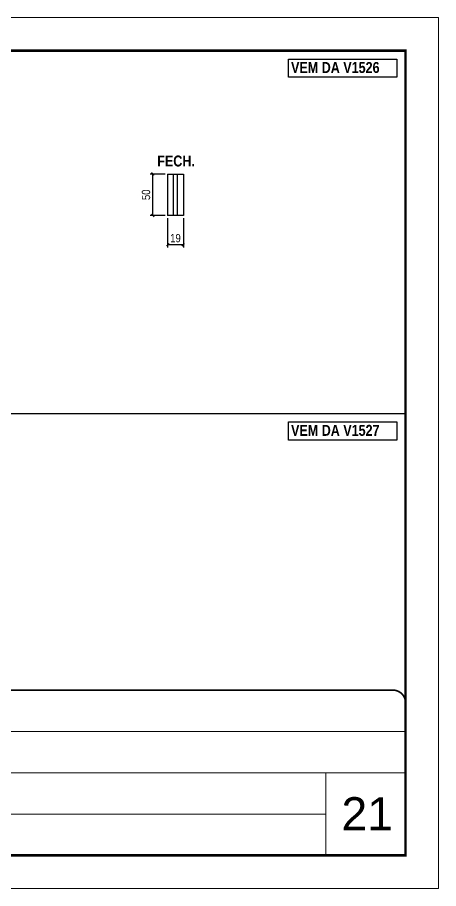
# Model space of a CAD drawing. Extents: x 3309 to 10008, y -2522 to 14608.
# Drawn here: x 4286 to 4794, y 7815 to 8865 of the extents above; entities that cross this region are included whole.
import ezdxf

# ---------------------------------------------------------------- set-up
doc = ezdxf.new("R2010")
doc.units = 0
doc.linetypes.add('CONTINUO', pattern=[0])
doc.linetypes.add('DASHED', pattern=[0.75, 0.5, -0.25])
for name, color, linetype, lineweight in [('CARIMBO', 255, 'Continuous', 9), ('Folhas', 255, 'Continuous', 9), ('SARRAFO DE PRESSAO', 251, 'DASHED', 9)]:
    doc.layers.add(name, color=color, linetype=linetype, lineweight=lineweight)
for name, color, linetype in [('COTA', 241, 'Continuous'), ('NOMENCLATURA', 7, 'Continuous'), ('Painéis', 200, 'Continuous'), ('SARR_2.2x7', 40, 'Continuous')]:
    doc.layers.add(name, color=color, linetype=linetype)
doc.styles.add('ARIAL', font='arial.ttf')
doc.styles.add('COTA TECNICA', font='techl___.ttf', dxfattribs={"height": 10})
doc.styles.add('TECNICA', font='techb___.ttf', dxfattribs={"height": 10})
doc.dimstyles.new('PAINEL', dxfattribs={"dimtxt": 10, "dimasz": 3, "dimexe": 3, "dimexo": 3, "dimgap": 3, "dimtad": 1, "dimdec": 1, "dimzin": 12, "dimdsep": 46, "dimtxsty": 'COTA TECNICA', "dimblk1": 'OBLIQUE', "dimblk2": 'OBLIQUE', "dimsah": 1, "dimcen": 0.9, "dimclrd": 4, "dimclre": 4, "dimclrt": 240, "dimadec": 1, "dimazin": 3, "dimtfac": 1, "dimtdec": 1, "dimtmove": 0, "dimatfit": 3, "dimfxl": 1, "dimtolj": 1, "dimtzin": 12, "dimarcsym": 0})

# ---------------------------------------------------------------- blocks, each defined once
blk = doc.blocks.new('9999999999')
at = {"color": 30, "linetype": 'CONTINUO'}
for p, q in [((98564.6, 34379.6), (99584, 34379.6)), ((98564.6, 34329.8), (99488, 34329.8)), ((99584, 34329.8), (99488, 34329.8)), ((99488, 34329.8), (99488, 34230.2)), ((98564.6, 34280), (99488, 34280))]:
    blk.add_line(p, q, dxfattribs=at)
at = {"color": 30, "linetype": 'CONTINUO', "const_width": 2}
blk.add_lwpolyline([(99584, 34230.2), (99584, 34414.4, 0.414214), (99569, 34429.4), (98229, 34429.4, 0.414214), (98214, 34414.4), (98214, 34245.2, 0.414214), (98229, 34230.2), (99584, 34230.2)], format="xyb", dxfattribs=at)
at = {"layer": 'Folhas'}
blk.add_lwpolyline([(98139, 34190.2), (99624, 34190.2), (99624, 35240.2), (98139, 35240.2)], close=True, dxfattribs=at)
at = {"layer": 'Folhas', "color": 30, "const_width": 3}
blk.add_lwpolyline([(98214, 34230.2), (99584, 34230.2), (99584, 35200.2), (98214, 35200.2)], close=True, dxfattribs=at)
blk = doc.blocks.new('_Oblique')
at = {"color": 0, "linetype": 'ByBlock', "lineweight": -2}
blk.add_line((-0.5, -0.5), (0.5, 0.5), dxfattribs=at)
blk = doc.blocks.new('*D3183')
at = {"layer": 'COTA', "color": 4, "lineweight": -2, "transparency": 16777216}
for p, q in [((4467.6, 8623.2), (4467.6, 8587.8)), ((4486.6, 8623.2), (4486.6, 8587.8)), ((4486.6, 8590.8), (4467.6, 8590.8))]:
    blk.add_line(p, q, dxfattribs=at)
at = {"layer": 'Defpoints', "color": 0, "transparency": 16777216}
for p in [(4467.6, 8626.2), (4486.6, 8626.2), (4467.6, 8590.8)]:
    blk.add_point(p, dxfattribs=at)
at = {"layer": 'COTA', "color": 4, "lineweight": -2, "transparency": 16777216, "xscale": 3, "yscale": 3, "zscale": 3, "rotation": 180}
blk.add_blockref('_Oblique', (4467.6, 8590.8), dxfattribs=at)
at = {"layer": 'COTA', "color": 4, "lineweight": -2, "transparency": 16777216, "xscale": 3, "yscale": 3, "zscale": 3}
blk.add_blockref('_Oblique', (4486.6, 8590.8), dxfattribs=at)
at = {"layer": 'COTA', "color": 240, "transparency": 16777216, "insert": (4477.1, 8598.9), "char_height": 10, "attachment_point": 5, "style": 'COTA TECNICA'}
blk.add_mtext('\\A1;19', dxfattribs=at)
blk = doc.blocks.new('*D3184')
at = {"layer": 'COTA', "color": 4, "lineweight": -2, "transparency": 16777216}
for p, q in [((4464.6, 8676.2), (4446.7, 8676.2)), ((4449.7, 8626.2), (4449.7, 8676.2)), ((4464.6, 8626.2), (4446.7, 8626.2))]:
    blk.add_line(p, q, dxfattribs=at)
at = {"layer": 'Defpoints', "color": 0, "transparency": 16777216}
for p in [(4449.7, 8676.2), (4467.6, 8676.2), (4467.6, 8626.2)]:
    blk.add_point(p, dxfattribs=at)
at = {"layer": 'COTA', "color": 4, "lineweight": -2, "transparency": 16777216, "xscale": 3, "yscale": 3, "zscale": 3}
for p, rotation in [((4449.7, 8676.2), 90), ((4449.7, 8626.2), 270)]:
    blk.add_blockref('_Oblique', p, dxfattribs=dict(at, rotation=rotation))
at = {"layer": 'COTA', "color": 240, "transparency": 16777216, "insert": (4441.6, 8651.2), "char_height": 10, "attachment_point": 5, "rotation": 90, "style": 'COTA TECNICA'}
blk.add_mtext('\\A1;50', dxfattribs=at)

msp = doc.modelspace()

# ---------------------------------------------------------------- linework, layer by layer
at = {"layer": 'COTA'}
msp.add_line((3384.37, 8387.61), (4754.37, 8387.61), dxfattribs=at)
at = {"layer": 'NOMENCLATURA'}
for points in [[(4613.26, 8814.77), (4744.12, 8814.77), (4744.12, 8792.79), (4613.26, 8792.79)], [(4613.26, 8377.4), (4744.12, 8377.4), (4744.12, 8355.42), (4613.26, 8355.42)]]:
    msp.add_lwpolyline(points, close=True, dxfattribs=at)
at = {"layer": 'Painéis', "linetype": 'ByBlock'}
for p, q in [((4467.63, 8676.17), (4467.63, 8626.17)), ((4467.63, 8676.17), (4486.63, 8676.17)), ((4486.63, 8676.17), (4486.63, 8626.17)), ((4486.63, 8626.17), (4467.63, 8626.17))]:
    msp.add_line(p, q, dxfattribs=at)
at = {"layer": 'SARR_2.2x7', "linetype": 'Continuous'}
for p, q in [((4474.63, 8626.17), (4474.63, 8676.17)), ((4479.63, 8626.17), (4479.63, 8676.17))]:
    msp.add_line(p, q, dxfattribs=at)

# ---------------------------------------------------------------- block references
at = {"layer": 'SARRAFO DE PRESSAO', "color": 6, "linetype": 'ByBlock'}
msp.add_blockref('9999999999', (-94829.61, -26375.22), dxfattribs=at)

# ---------------------------------------------------------------- texts
at = {"layer": 'CARIMBO', "style": 'ARIAL'}
msp.add_text('21', height=40, dxfattribs=at).set_placement((4677.23, 7885.13))
at = {"layer": 'NOMENCLATURA', "style": 'TECNICA'}
for s, p in [('VEM DA V1526', (4616.46, 8798.03)), ('FECH.', (4455.13, 8685.36)), ('VEM DA V1527', (4616.46, 8360.66))]:
    msp.add_text(s, height=13.2, dxfattribs=at).set_placement(p)

# ---------------------------------------------------------------- dimensions: what is measured, and where the dimension line sits
at = {"layer": 'COTA'}
dim = msp.add_linear_dim(base=(4449.66, 8676.17), p1=(4467.63, 8626.17), p2=(4467.63, 8676.17), angle=90, dimstyle='PAINEL', dxfattribs=at)
dim.commit()
dim.dimension.update_dxf_attribs({"geometry": '*D3184', "text_midpoint": (4441.55, 8651.17)})
dim = msp.add_linear_dim(base=(4467.63, 8590.78), p1=(4486.63, 8626.17), p2=(4467.63, 8626.17), dimstyle='PAINEL', dxfattribs=at)
dim.commit()
dim.dimension.update_dxf_attribs({"geometry": '*D3183', "text_midpoint": (4477.13, 8598.87)})

doc.saveas('drawing.dxf')
